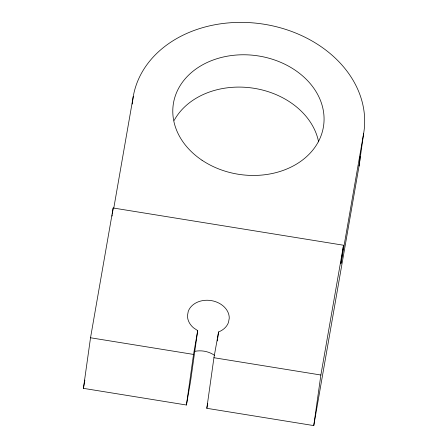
<?xml version="1.0" encoding="UTF-8"?>
<svg xmlns="http://www.w3.org/2000/svg" width="448" height="448" viewBox="0 0 448 448"><rect width="100%" height="100%" fill="white"/><g stroke="black" fill="none" stroke-linecap="round" stroke-linejoin="round"><path stroke-width="0.67" d="M363.597 133.734L359.055 166.046L313.768 425.6L206.819 408.307L213.931 357.722L218.574 331.946A20.966 16.565 8 0 0 228.469 322.465L229.253 318.209A20.966 16.565 8 0 0 211.355 300.608A20.966 16.565 8 0 0 188.255 311.349L187.477 315.605A20.966 16.565 8 0 0 193.407 327.734L197.691 330.641L190.579 381.226L186.43 405.009L83.423 388.354L90.53 337.77L113.176 207.99L343.521 245.235L340.95 263.508L363.597 133.734A116.682 92.198 8 0 0 264.275 24.265A116.682 92.198 8 0 0 133.252 96.488L113.725 208.41M112.034 216.11L112.224 214.76M112.414 213.405L113.176 207.99M132.194 104.048L133.252 96.488M186.43 405.009L193.536 354.424L197.691 330.641M217.308 340.95L217.504 339.567M217.7 338.178L218.574 331.946M313.768 425.6L320.874 375.015L343.521 245.235M83.423 388.354L84.862 380.089M206.819 408.307L207.676 403.558M90.53 337.77L193.536 354.424M213.931 357.722L320.874 375.015M174.171 120.417A75.919 59.993 8 0 1 252.98 88.127A75.919 59.993 8 0 1 318.595 141.876M360.08 156.447A116.682 92.198 8 0 1 359.055 166.046M194.802 351.344A20.966 16.565 8 0 1 214.715 355.482M202.026 160.244A75.919 59.993 8 0 0 323.366 127.226A75.919 59.993 8 0 0 219.89 57.859A75.919 59.993 8 0 0 202.026 160.244"/></g></svg>
